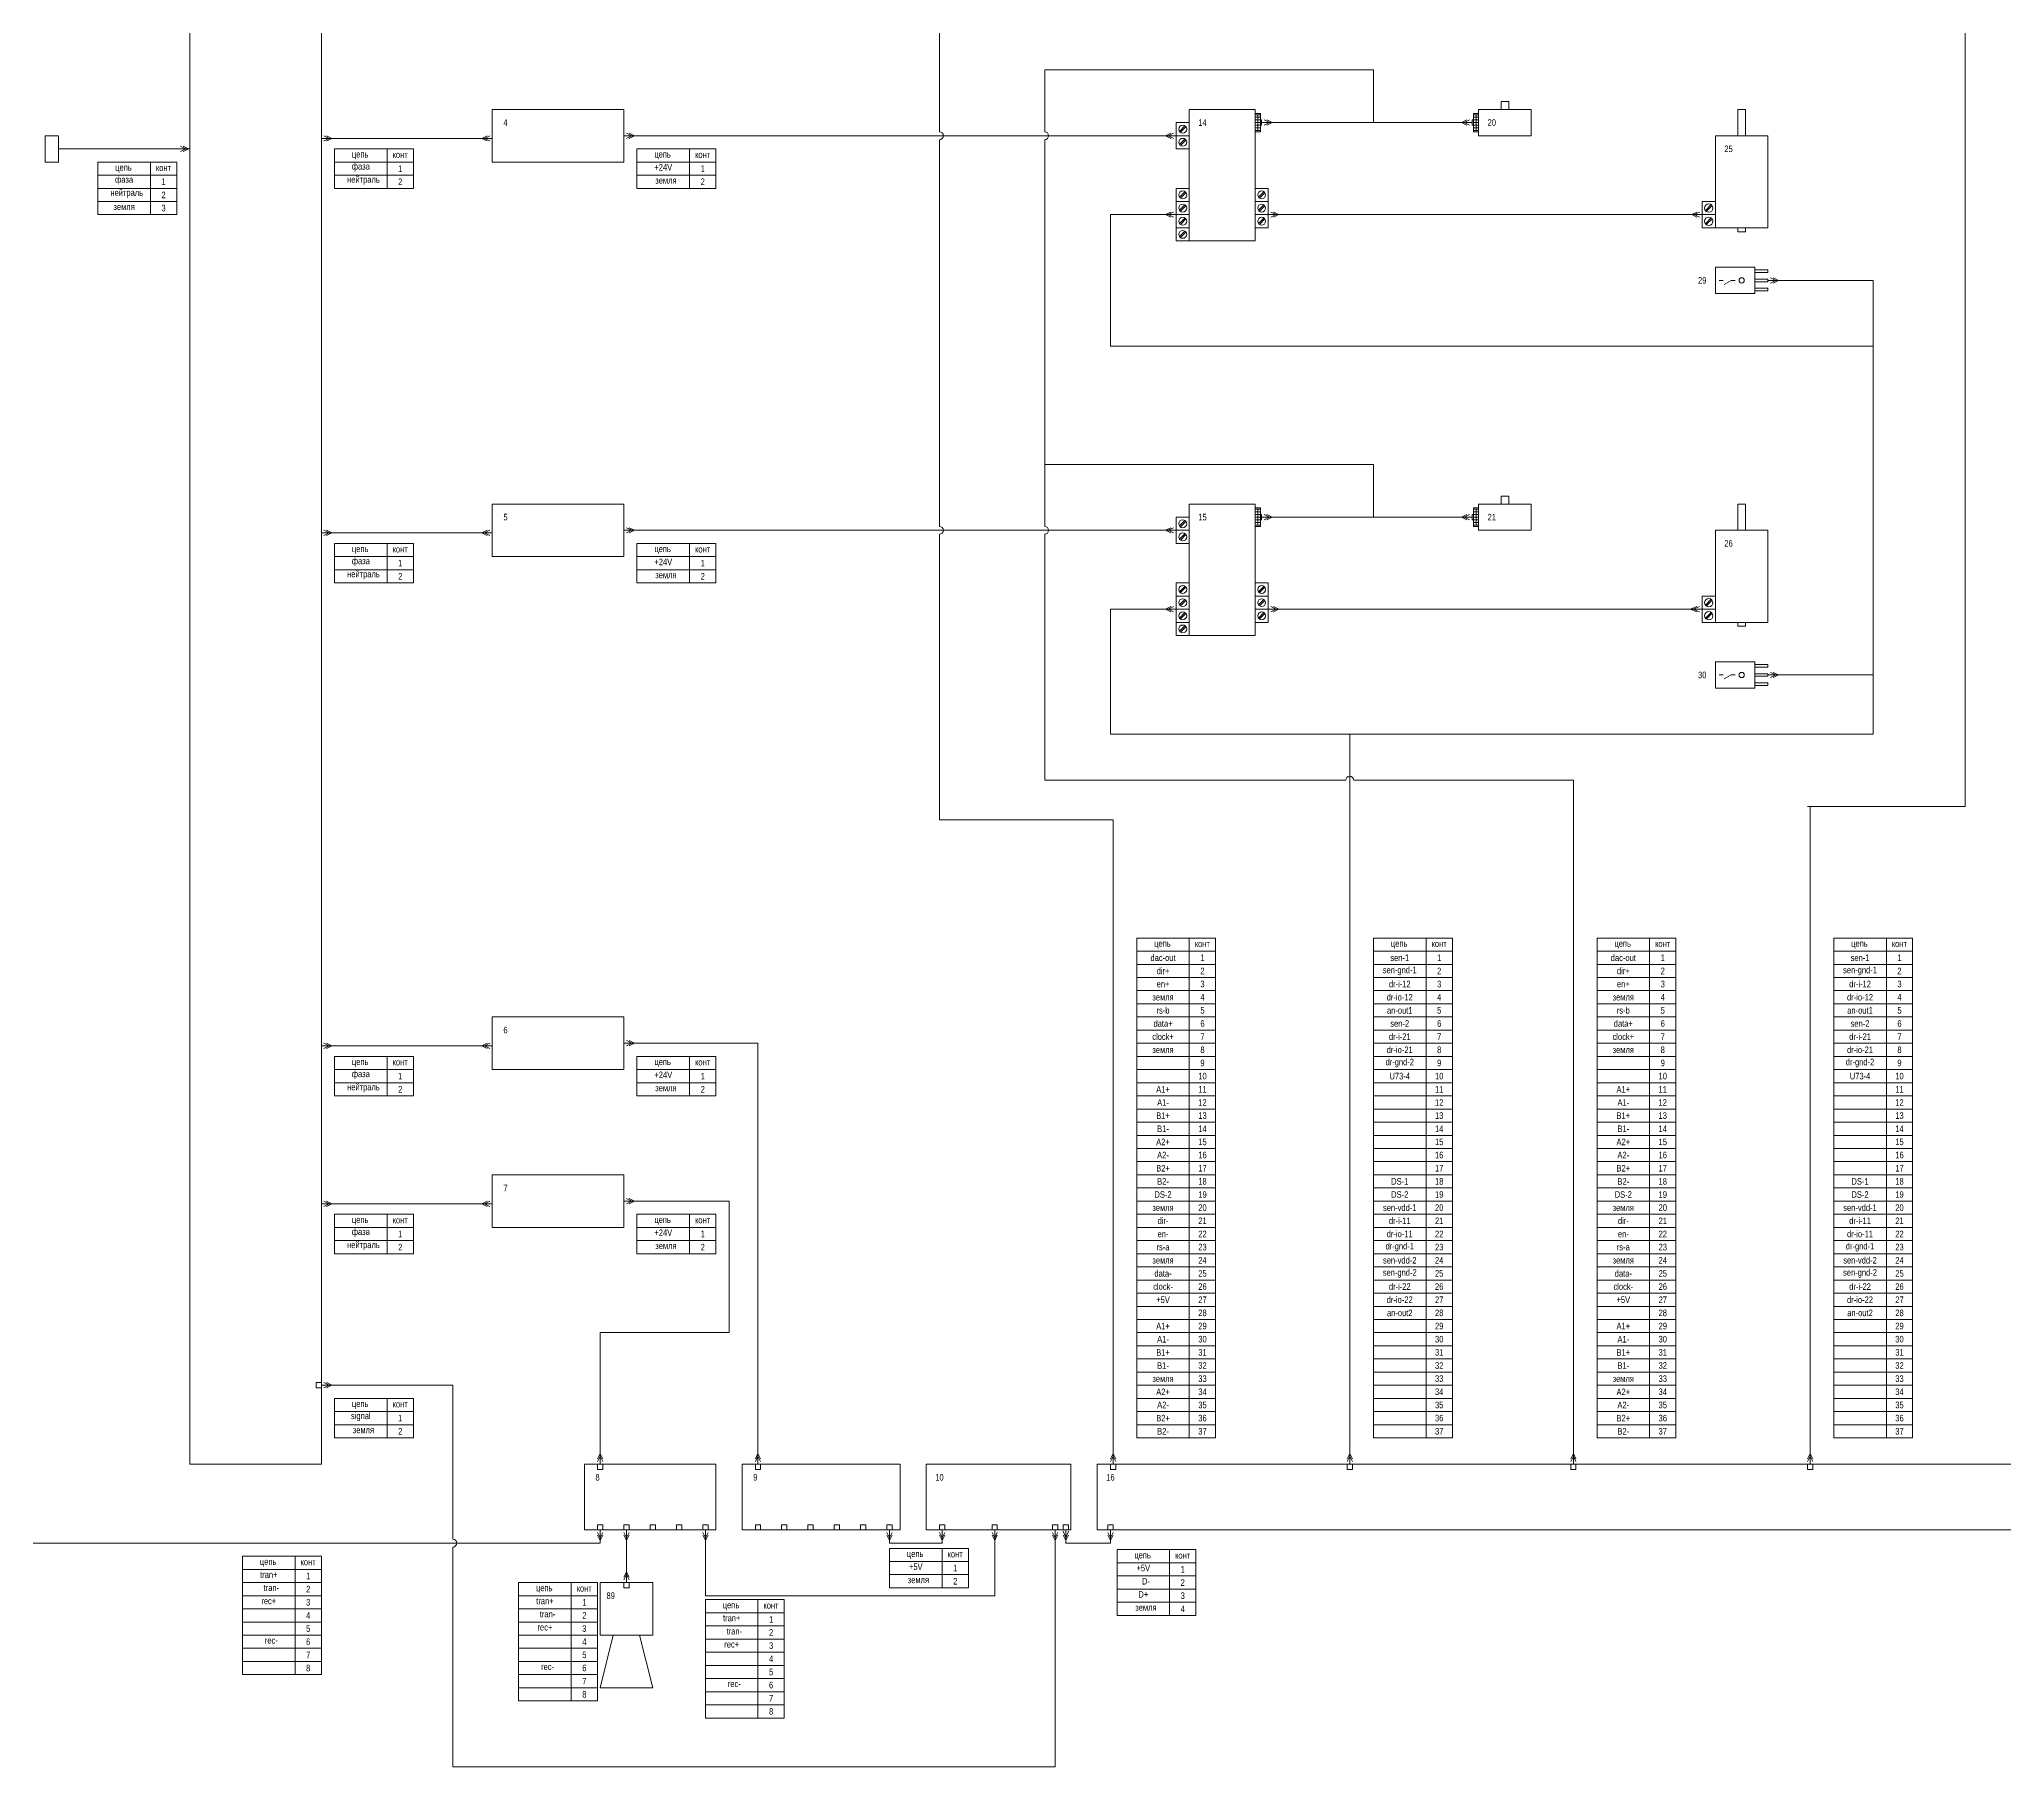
# Model space of a CAD drawing. Header units: millimetres. Extents: x -1553 to 3050, y 170 to 2500.
# Drawn here: x -14 to 1480, y 170 to 1483 of the extents above; entities that cross this region are included whole.
import ezdxf

# ---------------------------------------------------------------- set-up
doc = ezdxf.new("R2010")
doc.units = ezdxf.units.MM
doc.linetypes.add('DASHEDX2', pattern=[38.1, 25.4, -12.7])
doc.layers.add('drawing', color=7, linetype='CONTINUOUS', lineweight=0)
doc.layers.add('helper', color=2, linetype='DASHEDX2', lineweight=0)
doc.styles.get("Standard").update_dxf_attribs({"font": 'txt', "width": 0.75})

# ---------------------------------------------------------------- blocks, each defined once
blk = doc.blocks.new('motor-dc')
at = {"layer": 'drawing'}
for p, q in [((-3, 70), (-3, 90)), ((-3, 90), (3, 90)), ((3, 90), (3, 70)), ((20, 70), (-20, 70)), ((-20, 70), (-20, 0)), ((20, 0), (20, 70)), ((-20, 20), (-30, 20)), ((-30, 20), (-30, 0)), ((-23.1, 17.6), (-27.6, 13.1)), ((-26.9, 12.4), (-22.4, 16.9)), ((-30, 10), (-20, 10)), ((-30, 0), (-20, 0)), ((-23.1, 7.6), (-27.6, 3.1)), ((-26.9, 2.4), (-22.4, 6.9)), ((-20, 0), (20, 0)), ((-3, 0), (-3, -3)), ((3, -3), (3, 0)), ((-3, -3), (3, -3))]:
    blk.add_line(p, q, dxfattribs=at)
for centre in [(-25, 15), (-25, 5)]:
    blk.add_circle(centre, 3.16, dxfattribs=at)
blk = doc.blocks.new('drive-escon-50-5')
at = {"layer": 'drawing'}
for p, q in [((-60, 80), (-60, 90)), ((-60, 90), (-50, 90)), ((-50, 100), (0, 100)), ((-50, 0), (-50, 100)), ((0, 100), (0, 0)), ((0, 97), (4, 97)), ((0, 83), (0, 97)), ((0, 96), (4, 96)), ((4, 94), (0, 94)), ((0, 92), (4, 92)), ((4, 90), (0, 90)), ((2, 84), (2, 96)), ((4, 97), (4, 83)), ((5, 92), (4, 92)), ((5, 88), (5, 92)), ((-60, 70), (-60, 80)), ((-60, 80), (-50, 80)), ((-53.3, 87.4), (-57.4, 83.3)), ((-53.3, 77.4), (-57.4, 73.3)), ((-56.7, 82.6), (-52.6, 86.7)), ((-56.7, 72.6), (-52.6, 76.7)), ((0, 88), (4, 88)), ((4, 86), (0, 86)), ((0, 84), (4, 84)), ((4, 83), (0, 83)), ((4, 88), (5, 88)), ((-50, 70), (-60, 70)), ((-50, 40), (-60, 40)), ((-60, 30), (-60, 40)), ((-60, 20), (-60, 30)), ((-60, 30), (-50, 30)), ((-53.3, 37.4), (-57.4, 33.3)), ((-56.7, 32.6), (-52.6, 36.7)), ((0, 40), (10, 40)), ((0, 30), (10, 30)), ((6.7, 37.4), (2.6, 33.3)), ((3.3, 32.6), (7.4, 36.7)), ((10, 40), (10, 30)), ((10, 30), (10, 20)), ((-50, 20), (-60, 20)), ((-60, 10), (-60, 20)), ((-53.3, 27.4), (-57.4, 23.3)), ((-53.3, 17.4), (-57.4, 13.3)), ((-56.7, 22.6), (-52.6, 26.7)), ((-56.7, 12.6), (-52.6, 16.7)), ((10, 20), (0, 20)), ((6.7, 27.4), (2.6, 23.3)), ((6.7, 17.4), (2.6, 13.3)), ((3.3, 22.6), (7.4, 26.7)), ((3.3, 12.6), (7.4, 16.7)), ((10, 20), (10, 10)), ((-60, 0), (-60, 10)), ((-60, 10), (-50, 10)), ((-50, 0), (-60, 0)), ((-53.3, 7.4), (-57.4, 3.3)), ((-56.7, 2.6), (-52.6, 6.7)), ((0, 0), (-50, 0)), ((10, 10), (0, 10))]:
    blk.add_line(p, q, dxfattribs=at)
for centre in [(-55, 85), (-55, 75), (-55, 35), (5, 35), (-55, 25), (-55, 15), (5, 25), (5, 15), (-55, 5)]:
    blk.add_circle(centre, 3, dxfattribs=at)
blk = doc.blocks.new('encoder')
at = {"layer": 'drawing'}
for p, q in [((-24, 15), (-24, 17)), ((-24, 17), (-20, 17)), ((-24, 16), (-20, 16)), ((-24, 3), (-24, 15)), ((-22, 16), (-22, 4)), ((-20, 0), (-20, 20)), ((-20, 20), (20, 20)), ((-20, 17), (-20, 15)), ((-20, 15), (-20, 3)), ((-3, 20), (-3, 26)), ((-3, 26), (3, 26)), ((3, 26), (3, 20)), ((20, 20), (20, 0)), ((-24, 12), (-25, 12)), ((-25, 12), (-25, 8)), ((-25, 8), (-24, 8)), ((-24, 14), (-20, 14)), ((-24, 12), (-20, 12)), ((-20, 10), (-24, 10)), ((-24, 8), (-20, 8)), ((-20, 6), (-24, 6)), ((-20, 4), (-24, 4)), ((-20, 3), (-24, 3)), ((20, 0), (-20, 0))]:
    blk.add_line(p, q, dxfattribs=at)
blk = doc.blocks.new('end-inductive-sensor')
at = {"layer": 'drawing'}
for p, q in [((-10, 6), (-10, 8)), ((-10, 8), (0, 8)), ((0, 6), (-10, 6)), ((-10, -1), (-10, 1)), ((-10, 1), (0, 1)), ((0, -10), (0, 10)), ((0, 10), (30, 10)), ((15, 0), (18, 0)), ((18, 0), (23.2, 3)), ((24, 0), (27, 0)), ((30, 10), (30, -10)), ((0, -1), (-10, -1)), ((0, -6), (-10, -6)), ((-10, -6), (-10, -7)), ((-10, -7), (-10, -8)), ((-10, -8), (0, -8)), ((30, -10), (0, -10))]:
    blk.add_line(p, q, dxfattribs=at)
blk.add_circle((10, 0), 2, dxfattribs=at)

msp = doc.modelspace()

# ---------------------------------------------------------------- linework, layer by layer
at = {"layer": 'drawing'}
for p, q in [((100, 400), (100, 2500)), ((200, 2500), (200, 400)), ((1450, 900), (1450, 1900)), ((670, 1413), (670, 1707)), ((750, 1413), (750, 1460)), ((750, 1460), (1000, 1460)), ((1000, 1460), (1000, 1420)), ((330, 1430), (430, 1430)), ((330, 1390), (330, 1430)), ((430, 1430), (430, 1390)), ((915, 1420), (1075, 1420)), ((917, 1422), (921, 1420)), ((921, 1420), (917, 1418)), ((923, 1420), (919, 1422)), ((919, 1418), (923, 1420)), ((1067, 1420), (1071, 1422)), ((1071, 1418), (1067, 1420)), ((1073, 1422), (1069, 1420)), ((1069, 1420), (1073, 1418)), ((-10, 1400), (-10, 1410)), ((-10, 1410), (0, 1410)), ((0, 1410), (0, 1390)), ((200, 1408), (270, 1408)), ((202, 1410), (206, 1408)), ((206, 1408), (202, 1406)), ((204, 1410), (208, 1408)), ((208, 1408), (204, 1406)), ((270, 1408), (330, 1408)), ((322, 1408), (326, 1410)), ((326, 1406), (322, 1408)), ((328, 1410), (324, 1408)), ((324, 1408), (328, 1406)), ((450, 1410), (430, 1410)), ((432, 1412), (436, 1410)), ((436, 1410), (432, 1408)), ((438, 1410), (434, 1412)), ((434, 1408), (438, 1410)), ((850, 1410), (450, 1410)), ((670, 1113), (670, 1407)), ((750, 1160), (750, 1407)), ((842, 1410), (846, 1412)), ((846, 1408), (842, 1410)), ((848, 1412), (844, 1410)), ((844, 1410), (848, 1408)), ((-10, 1390), (-10, 1400)), ((0, 1390), (-10, 1390)), ((70, 1400), (0, 1400)), ((50, 1390), (30, 1390)), ((30, 1390), (30, 1350)), ((50, 1390), (90, 1390)), ((70, 1400), (100, 1400)), ((70, 1390), (70, 1350)), ((90, 1390), (90, 1350)), ((93, 1402), (97, 1400)), ((97, 1400), (93, 1398)), ((95, 1402), (99, 1400)), ((99, 1400), (95, 1398)), ((230, 1400), (210, 1400)), ((210, 1400), (210, 1370)), ((230, 1390), (210, 1390)), ((230, 1400), (270, 1400)), ((230, 1390), (270, 1390)), ((250, 1400), (250, 1370)), ((270, 1400), (270, 1370)), ((430, 1390), (330, 1390)), ((460, 1400), (440, 1400)), ((440, 1400), (440, 1370)), ((460, 1390), (440, 1390)), ((460, 1400), (500, 1400)), ((460, 1390), (500, 1390)), ((480, 1400), (480, 1370)), ((500, 1400), (500, 1370)), ((50, 1380), (30, 1380)), ((50, 1380), (90, 1380)), ((230, 1380), (210, 1380)), ((230, 1380), (270, 1380)), ((460, 1380), (440, 1380)), ((460, 1380), (500, 1380)), ((50, 1370), (30, 1370)), ((50, 1360), (30, 1360)), ((50, 1370), (90, 1370)), ((50, 1360), (90, 1360)), ((230, 1370), (210, 1370)), ((230, 1370), (270, 1370)), ((460, 1370), (440, 1370)), ((460, 1370), (500, 1370)), ((30, 1350), (50, 1350)), ((50, 1350), (90, 1350)), ((850, 1350), (800, 1350)), ((800, 1350), (800, 1250)), ((846, 1352), (842, 1350)), ((846, 1348), (842, 1350)), ((848, 1352), (844, 1350)), ((844, 1350), (848, 1348)), ((920, 1350), (1250, 1350)), ((922, 1352), (926, 1350)), ((926, 1350), (922, 1348)), ((928, 1350), (924, 1352)), ((924, 1348), (928, 1350)), ((1242, 1350), (1246, 1352)), ((1246, 1348), (1242, 1350)), ((1248, 1352), (1244, 1350)), ((1244, 1350), (1248, 1348)), ((1302, 1302), (1306, 1300)), ((1308, 1300), (1304, 1302)), ((1380, 1300), (1300, 1300)), ((1306, 1300), (1302, 1298)), ((1304, 1298), (1308, 1300)), ((1380, 1000), (1380, 1300)), ((800, 1250), (1380, 1250)), ((750, 1113), (750, 1160)), ((750, 1160), (1000, 1160)), ((1000, 1160), (1000, 1120)), ((330, 1130), (430, 1130)), ((330, 1090), (330, 1130)), ((430, 1130), (430, 1090)), ((917, 1122), (921, 1120)), ((923, 1120), (919, 1122)), ((1071, 1122), (1067, 1120)), ((1073, 1122), (1069, 1120)), ((200, 1108), (270, 1108)), ((202, 1110), (206, 1108)), ((206, 1108), (202, 1106)), ((204, 1110), (208, 1108)), ((208, 1108), (204, 1106)), ((270, 1108), (330, 1108)), ((322, 1108), (326, 1110)), ((326, 1106), (322, 1108)), ((328, 1110), (324, 1108)), ((324, 1108), (328, 1106)), ((450, 1110), (430, 1110)), ((432, 1112), (436, 1110)), ((436, 1110), (432, 1108)), ((434, 1112), (438, 1110)), ((438, 1110), (434, 1108)), ((850, 1110), (450, 1110)), ((670, 890), (670, 1107)), ((750, 920), (750, 1107)), ((846, 1112), (842, 1110)), ((842, 1110), (846, 1108)), ((848, 1112), (844, 1110)), ((844, 1110), (848, 1108)), ((915, 1120), (1075, 1120)), ((921, 1120), (917, 1118)), ((919, 1118), (923, 1120)), ((1067, 1120), (1071, 1118)), ((1069, 1120), (1073, 1118)), ((230, 1100), (210, 1100)), ((210, 1100), (210, 1070)), ((230, 1100), (270, 1100)), ((250, 1100), (250, 1070)), ((270, 1100), (270, 1070)), ((460, 1100), (440, 1100)), ((440, 1100), (440, 1070)), ((460, 1100), (500, 1100)), ((480, 1100), (480, 1070)), ((500, 1100), (500, 1070)), ((230, 1090), (210, 1090)), ((230, 1080), (210, 1080)), ((230, 1090), (270, 1090)), ((230, 1080), (270, 1080)), ((430, 1090), (330, 1090)), ((460, 1090), (440, 1090)), ((460, 1080), (440, 1080)), ((460, 1090), (500, 1090)), ((460, 1080), (500, 1080)), ((230, 1070), (210, 1070)), ((230, 1070), (270, 1070)), ((460, 1070), (440, 1070)), ((460, 1070), (500, 1070)), ((850, 1050), (800, 1050)), ((800, 1050), (800, 955)), ((842, 1050), (846, 1052)), ((846, 1048), (842, 1050)), ((848, 1052), (844, 1050)), ((844, 1050), (848, 1048)), ((920, 1050), (1250, 1050)), ((926, 1050), (922, 1052)), ((922, 1048), (926, 1050)), ((924, 1052), (928, 1050)), ((928, 1050), (924, 1048)), ((1241, 1050), (1246, 1052)), ((1246, 1048), (1241, 1050)), ((1248, 1052), (1243, 1050)), ((1243, 1050), (1248, 1048)), ((1302, 1002), (1306, 1000)), ((1308, 1000), (1304, 1002)), ((1380, 1000), (1300, 1000)), ((1306, 1000), (1302, 998)), ((1304, 998), (1308, 1000)), ((1380, 955), (1380, 1000)), ((800, 955), (982, 955)), ((982, 400), (982, 955)), ((982, 955), (1380, 955)), ((979, 920), (750, 920)), ((1152, 920), (985, 920)), ((1152, 400), (1152, 920)), ((1450, 900), (1330, 900)), ((1332, 400), (1332, 900)), ((802, 890), (670, 890)), ((802, 400), (802, 890)), ((820, 800), (820, 790)), ((840, 800), (820, 800)), ((840, 800), (880, 800)), ((860, 800), (860, 420)), ((880, 800), (880, 420)), ((1000, 800), (1000, 790)), ((1020, 800), (1000, 800)), ((1020, 800), (1060, 800)), ((1040, 800), (1040, 420)), ((1060, 800), (1060, 420)), ((1170, 800), (1170, 790)), ((1190, 800), (1170, 800)), ((1190, 800), (1230, 800)), ((1210, 800), (1210, 420)), ((1230, 800), (1230, 420)), ((1350, 800), (1350, 790)), ((1370, 800), (1350, 800)), ((1370, 800), (1410, 800)), ((1390, 800), (1390, 420)), ((1410, 800), (1410, 420)), ((820, 790), (820, 780)), ((840, 790), (820, 790)), ((820, 780), (820, 770)), ((840, 780), (820, 780)), ((840, 790), (880, 790)), ((840, 780), (880, 780)), ((1000, 790), (1000, 780)), ((1020, 790), (1000, 790)), ((1000, 780), (1000, 770)), ((1020, 780), (1000, 780)), ((1020, 790), (1060, 790)), ((1020, 780), (1060, 780)), ((1170, 790), (1170, 780)), ((1190, 790), (1170, 790)), ((1170, 780), (1170, 770)), ((1190, 780), (1170, 780)), ((1190, 790), (1230, 790)), ((1190, 780), (1230, 780)), ((1350, 790), (1350, 780)), ((1370, 790), (1350, 790)), ((1350, 780), (1350, 770)), ((1370, 780), (1350, 780)), ((1370, 790), (1410, 790)), ((1370, 780), (1410, 780)), ((820, 770), (820, 760)), ((840, 770), (820, 770)), ((840, 770), (880, 770)), ((1000, 770), (1000, 760)), ((1020, 770), (1000, 770)), ((1020, 770), (1060, 770)), ((1170, 770), (1170, 760)), ((1190, 770), (1170, 770)), ((1190, 770), (1230, 770)), ((1350, 770), (1350, 760)), ((1370, 770), (1350, 770)), ((1370, 770), (1410, 770)), ((820, 760), (820, 750)), ((840, 760), (820, 760)), ((820, 750), (820, 740)), ((840, 750), (820, 750)), ((840, 760), (880, 760)), ((840, 750), (880, 750)), ((1000, 760), (1000, 750)), ((1020, 760), (1000, 760)), ((1000, 750), (1000, 740)), ((1020, 750), (1000, 750)), ((1020, 760), (1060, 760)), ((1020, 750), (1060, 750)), ((1170, 760), (1170, 750)), ((1190, 760), (1170, 760)), ((1170, 750), (1170, 740)), ((1190, 750), (1170, 750)), ((1190, 760), (1230, 760)), ((1190, 750), (1230, 750)), ((1350, 760), (1350, 750)), ((1370, 760), (1350, 760)), ((1350, 750), (1350, 740)), ((1370, 750), (1350, 750)), ((1370, 760), (1410, 760)), ((1370, 750), (1410, 750)), ((330, 740), (430, 740)), ((330, 700), (330, 740)), ((430, 740), (430, 700)), ((820, 740), (820, 730)), ((840, 740), (820, 740)), ((840, 740), (880, 740)), ((1000, 740), (1000, 730)), ((1020, 740), (1000, 740)), ((1020, 740), (1060, 740)), ((1170, 740), (1170, 730)), ((1190, 740), (1170, 740)), ((1190, 740), (1230, 740)), ((1350, 740), (1350, 730)), ((1370, 740), (1350, 740)), ((1370, 740), (1410, 740)), ((200, 718), (270, 718)), ((202, 720), (206, 718)), ((206, 718), (202, 716)), ((204, 720), (208, 718)), ((208, 718), (204, 716)), ((270, 718), (330, 718)), ((322, 718), (326, 720)), ((326, 716), (322, 718)), ((328, 720), (324, 718)), ((324, 718), (328, 716)), ((430, 720), (520, 720)), ((432, 722), (436, 720)), ((432, 718), (436, 720)), ((434, 722), (438, 720)), ((438, 720), (434, 718)), ((532, 720), (520, 720)), ((532, 400), (532, 720)), ((820, 730), (820, 720)), ((840, 730), (820, 730)), ((820, 720), (820, 710)), ((840, 720), (820, 720)), ((840, 730), (880, 730)), ((840, 720), (880, 720)), ((1000, 730), (1000, 720)), ((1020, 730), (1000, 730)), ((1000, 720), (1000, 710)), ((1020, 720), (1000, 720)), ((1020, 730), (1060, 730)), ((1020, 720), (1060, 720)), ((1170, 730), (1170, 720)), ((1190, 730), (1170, 730)), ((1170, 720), (1170, 710)), ((1190, 720), (1170, 720)), ((1190, 730), (1230, 730)), ((1190, 720), (1230, 720)), ((1350, 730), (1350, 720)), ((1370, 730), (1350, 730)), ((1350, 720), (1350, 710)), ((1370, 720), (1350, 720)), ((1370, 730), (1410, 730)), ((1370, 720), (1410, 720)), ((230, 710), (210, 710)), ((210, 710), (210, 680)), ((230, 710), (270, 710)), ((250, 710), (250, 680)), ((270, 710), (270, 680)), ((460, 710), (440, 710)), ((440, 710), (440, 680)), ((460, 710), (500, 710)), ((480, 710), (480, 680)), ((500, 710), (500, 680)), ((820, 710), (820, 700)), ((840, 710), (820, 710)), ((840, 710), (880, 710)), ((1000, 710), (1000, 700)), ((1020, 710), (1000, 710)), ((1020, 710), (1060, 710)), ((1170, 710), (1170, 700)), ((1190, 710), (1170, 710)), ((1190, 710), (1230, 710)), ((1350, 710), (1350, 700)), ((1370, 710), (1350, 710)), ((1370, 710), (1410, 710)), ((230, 700), (210, 700)), ((230, 690), (210, 690)), ((230, 700), (270, 700)), ((230, 690), (270, 690)), ((430, 700), (330, 700)), ((460, 700), (440, 700)), ((460, 690), (440, 690)), ((460, 700), (500, 700)), ((460, 690), (500, 690)), ((820, 700), (820, 690)), ((840, 700), (820, 700)), ((820, 690), (820, 680)), ((840, 690), (820, 690)), ((840, 700), (880, 700)), ((840, 690), (880, 690)), ((1000, 700), (1000, 690)), ((1020, 700), (1000, 700)), ((1000, 690), (1000, 680)), ((1020, 690), (1000, 690)), ((1020, 700), (1060, 700)), ((1020, 690), (1060, 690)), ((1170, 700), (1170, 690)), ((1190, 700), (1170, 700)), ((1170, 690), (1170, 680)), ((1190, 690), (1170, 690)), ((1190, 700), (1230, 700)), ((1190, 690), (1230, 690)), ((1350, 700), (1350, 690)), ((1370, 700), (1350, 700)), ((1350, 690), (1350, 680)), ((1370, 690), (1350, 690)), ((1370, 700), (1410, 700)), ((1370, 690), (1410, 690)), ((230, 680), (210, 680)), ((230, 680), (270, 680)), ((460, 680), (440, 680)), ((460, 680), (500, 680)), ((820, 680), (820, 670)), ((840, 680), (820, 680)), ((840, 680), (880, 680)), ((1000, 680), (1000, 670)), ((1020, 680), (1000, 680)), ((1020, 680), (1060, 680)), ((1170, 680), (1170, 670)), ((1190, 680), (1170, 680)), ((1190, 680), (1230, 680)), ((1350, 680), (1350, 670)), ((1370, 680), (1350, 680)), ((1370, 680), (1410, 680)), ((820, 670), (820, 660)), ((840, 670), (820, 670)), ((820, 660), (820, 650)), ((840, 660), (820, 660)), ((840, 670), (880, 670)), ((840, 660), (880, 660)), ((1000, 670), (1000, 660)), ((1020, 670), (1000, 670)), ((1000, 660), (1000, 650)), ((1020, 660), (1000, 660)), ((1020, 670), (1060, 670)), ((1020, 660), (1060, 660)), ((1170, 670), (1170, 660)), ((1190, 670), (1170, 670)), ((1170, 660), (1170, 650)), ((1190, 660), (1170, 660)), ((1190, 670), (1230, 670)), ((1190, 660), (1230, 660)), ((1350, 670), (1350, 660)), ((1370, 670), (1350, 670)), ((1350, 660), (1350, 650)), ((1370, 660), (1350, 660)), ((1370, 670), (1410, 670)), ((1370, 660), (1410, 660)), ((820, 650), (820, 640)), ((840, 650), (820, 650)), ((840, 650), (880, 650)), ((1000, 650), (1000, 640)), ((1020, 650), (1000, 650)), ((1020, 650), (1060, 650)), ((1170, 650), (1170, 640)), ((1190, 650), (1170, 650)), ((1190, 650), (1230, 650)), ((1350, 650), (1350, 640)), ((1370, 650), (1350, 650)), ((1370, 650), (1410, 650)), ((820, 640), (820, 630)), ((840, 640), (820, 640)), ((820, 630), (820, 620)), ((840, 630), (820, 630)), ((840, 640), (880, 640)), ((840, 630), (880, 630)), ((1000, 640), (1000, 630)), ((1020, 640), (1000, 640)), ((1000, 630), (1000, 620)), ((1020, 630), (1000, 630)), ((1020, 640), (1060, 640)), ((1020, 630), (1060, 630)), ((1170, 640), (1170, 630)), ((1190, 640), (1170, 640)), ((1170, 630), (1170, 620)), ((1190, 630), (1170, 630)), ((1190, 640), (1230, 640)), ((1190, 630), (1230, 630)), ((1350, 640), (1350, 630)), ((1370, 640), (1350, 640)), ((1350, 630), (1350, 620)), ((1370, 630), (1350, 630)), ((1370, 640), (1410, 640)), ((1370, 630), (1410, 630)), ((330, 620), (430, 620)), ((330, 580), (330, 620)), ((430, 620), (430, 580)), ((820, 620), (820, 610)), ((840, 620), (820, 620)), ((840, 620), (880, 620)), ((1000, 620), (1000, 610)), ((1020, 620), (1000, 620)), ((1020, 620), (1060, 620)), ((1170, 620), (1170, 610)), ((1190, 620), (1170, 620)), ((1190, 620), (1230, 620)), ((1350, 620), (1350, 610)), ((1370, 620), (1350, 620)), ((1370, 620), (1410, 620)), ((200, 598), (270, 598)), ((202, 600), (206, 598)), ((206, 598), (202, 596)), ((204, 600), (208, 598)), ((208, 598), (204, 596)), ((270, 598), (330, 598)), ((322, 598), (326, 600)), ((326, 596), (322, 598)), ((328, 600), (324, 598)), ((324, 598), (328, 596)), ((430, 600), (510, 600)), ((432, 602), (436, 600)), ((436, 600), (432, 598)), ((438, 600), (434, 602)), ((434, 598), (438, 600)), ((510, 500), (510, 600)), ((820, 610), (820, 600)), ((840, 610), (820, 610)), ((820, 600), (820, 590)), ((840, 600), (820, 600)), ((840, 610), (880, 610)), ((840, 600), (880, 600)), ((1000, 610), (1000, 600)), ((1020, 610), (1000, 610)), ((1000, 600), (1000, 590)), ((1020, 600), (1000, 600)), ((1020, 610), (1060, 610)), ((1020, 600), (1060, 600)), ((1170, 610), (1170, 600)), ((1190, 610), (1170, 610)), ((1170, 600), (1170, 590)), ((1190, 600), (1170, 600)), ((1190, 610), (1230, 610)), ((1190, 600), (1230, 600)), ((1350, 610), (1350, 600)), ((1370, 610), (1350, 610)), ((1350, 600), (1350, 590)), ((1370, 600), (1350, 600)), ((1370, 610), (1410, 610)), ((1370, 600), (1410, 600)), ((230, 590), (210, 590)), ((210, 590), (210, 560)), ((230, 590), (270, 590)), ((250, 590), (250, 560)), ((270, 590), (270, 560)), ((460, 590), (440, 590)), ((440, 590), (440, 560)), ((460, 590), (500, 590)), ((480, 590), (480, 560)), ((500, 590), (500, 560)), ((820, 590), (820, 580)), ((840, 590), (820, 590)), ((840, 590), (880, 590)), ((1000, 590), (1000, 580)), ((1020, 590), (1000, 590)), ((1020, 590), (1060, 590)), ((1170, 590), (1170, 580)), ((1190, 590), (1170, 590)), ((1190, 590), (1230, 590)), ((1350, 590), (1350, 580)), ((1370, 590), (1350, 590)), ((1370, 590), (1410, 590)), ((230, 580), (210, 580)), ((230, 570), (210, 570)), ((230, 580), (270, 580)), ((230, 570), (270, 570)), ((430, 580), (330, 580)), ((460, 580), (440, 580)), ((460, 570), (440, 570)), ((460, 580), (500, 580)), ((460, 570), (500, 570)), ((820, 580), (820, 570)), ((840, 580), (820, 580)), ((820, 570), (820, 560)), ((840, 570), (820, 570)), ((840, 580), (880, 580)), ((840, 570), (880, 570)), ((1000, 580), (1000, 570)), ((1020, 580), (1000, 580)), ((1000, 570), (1000, 560)), ((1020, 570), (1000, 570)), ((1020, 580), (1060, 580)), ((1020, 570), (1060, 570)), ((1170, 580), (1170, 570)), ((1190, 580), (1170, 580)), ((1170, 570), (1170, 560)), ((1190, 570), (1170, 570)), ((1190, 580), (1230, 580)), ((1190, 570), (1230, 570)), ((1350, 580), (1350, 570)), ((1370, 580), (1350, 580)), ((1350, 570), (1350, 560)), ((1370, 570), (1350, 570)), ((1370, 580), (1410, 580)), ((1370, 570), (1410, 570)), ((230, 560), (210, 560)), ((230, 560), (270, 560)), ((460, 560), (440, 560)), ((460, 560), (500, 560)), ((820, 560), (820, 550)), ((840, 560), (820, 560)), ((840, 560), (880, 560)), ((1000, 560), (1000, 550)), ((1020, 560), (1000, 560)), ((1020, 560), (1060, 560)), ((1170, 560), (1170, 550)), ((1190, 560), (1170, 560)), ((1190, 560), (1230, 560)), ((1350, 560), (1350, 550)), ((1370, 560), (1350, 560)), ((1370, 560), (1410, 560)), ((820, 550), (820, 540)), ((840, 550), (820, 550)), ((820, 540), (820, 530)), ((840, 540), (820, 540)), ((840, 550), (880, 550)), ((880, 540), (840, 540)), ((1000, 550), (1000, 540)), ((1020, 550), (1000, 550)), ((1000, 540), (1000, 530)), ((1020, 540), (1000, 540)), ((1020, 550), (1060, 550)), ((1060, 540), (1020, 540)), ((1170, 550), (1170, 540)), ((1190, 550), (1170, 550)), ((1170, 540), (1170, 530)), ((1190, 540), (1170, 540)), ((1190, 550), (1230, 550)), ((1230, 540), (1190, 540)), ((1350, 550), (1350, 540)), ((1370, 550), (1350, 550)), ((1350, 540), (1350, 530)), ((1370, 540), (1350, 540)), ((1370, 550), (1410, 550)), ((1410, 540), (1370, 540)), ((820, 530), (820, 520)), ((840, 530), (820, 530)), ((840, 530), (880, 530)), ((1000, 530), (1000, 520)), ((1020, 530), (1000, 530)), ((1020, 530), (1060, 530)), ((1170, 530), (1170, 520)), ((1190, 530), (1170, 530)), ((1190, 530), (1230, 530)), ((1350, 530), (1350, 520)), ((1370, 530), (1350, 530)), ((1370, 530), (1410, 530)), ((820, 520), (820, 510)), ((840, 520), (820, 520)), ((820, 510), (820, 500)), ((840, 510), (820, 510)), ((880, 520), (840, 520)), ((840, 510), (880, 510)), ((1000, 520), (1000, 510)), ((1020, 520), (1000, 520)), ((1000, 510), (1000, 500)), ((1020, 510), (1000, 510)), ((1060, 520), (1020, 520)), ((1020, 510), (1060, 510)), ((1170, 520), (1170, 510)), ((1190, 520), (1170, 520)), ((1170, 510), (1170, 500)), ((1190, 510), (1170, 510)), ((1230, 520), (1190, 520)), ((1190, 510), (1230, 510)), ((1350, 520), (1350, 510)), ((1370, 520), (1350, 520)), ((1350, 510), (1350, 500)), ((1370, 510), (1350, 510)), ((1410, 520), (1370, 520)), ((1370, 510), (1410, 510)), ((412, 500), (412, 400)), ((412, 500), (510, 500)), ((820, 500), (820, 490)), ((840, 500), (820, 500)), ((880, 500), (840, 500)), ((1000, 500), (1000, 490)), ((1020, 500), (1000, 500)), ((1060, 500), (1020, 500)), ((1170, 500), (1170, 490)), ((1190, 500), (1170, 500)), ((1230, 500), (1190, 500)), ((1350, 500), (1350, 490)), ((1370, 500), (1350, 500)), ((1410, 500), (1370, 500)), ((820, 490), (820, 480)), ((840, 490), (820, 490)), ((820, 480), (820, 470)), ((840, 480), (820, 480)), ((840, 490), (880, 490)), ((840, 480), (880, 480)), ((1000, 490), (1000, 480)), ((1020, 490), (1000, 490)), ((1000, 480), (1000, 470)), ((1020, 480), (1000, 480)), ((1020, 490), (1060, 490)), ((1020, 480), (1060, 480)), ((1170, 490), (1170, 480)), ((1190, 490), (1170, 490)), ((1170, 480), (1170, 470)), ((1190, 480), (1170, 480)), ((1190, 490), (1230, 490)), ((1190, 480), (1230, 480)), ((1350, 490), (1350, 480)), ((1370, 490), (1350, 490)), ((1350, 480), (1350, 470)), ((1370, 480), (1350, 480)), ((1370, 490), (1410, 490)), ((1370, 480), (1410, 480)), ((820, 470), (820, 460)), ((840, 470), (820, 470)), ((880, 470), (840, 470)), ((1000, 470), (1000, 460)), ((1020, 470), (1000, 470)), ((1060, 470), (1020, 470)), ((1170, 470), (1170, 460)), ((1190, 470), (1170, 470)), ((1230, 470), (1190, 470)), ((1350, 470), (1350, 460)), ((1370, 470), (1350, 470)), ((1410, 470), (1370, 470)), ((196, 458), (196, 462)), ((196, 462), (200, 462)), ((200, 458), (196, 458)), ((300, 460), (200, 460)), ((202, 462), (206, 460)), ((206, 460), (202, 458)), ((204, 462), (208, 460)), ((208, 460), (204, 458)), ((230, 450), (210, 450)), ((210, 450), (210, 420)), ((230, 450), (270, 450)), ((250, 450), (250, 420)), ((270, 450), (270, 420)), ((300, 343), (300, 460)), ((820, 460), (820, 450)), ((840, 460), (820, 460)), ((820, 450), (820, 440)), ((840, 450), (820, 450)), ((840, 460), (880, 460)), ((880, 450), (840, 450)), ((1000, 460), (1000, 450)), ((1020, 460), (1000, 460)), ((1000, 450), (1000, 440)), ((1020, 450), (1000, 450)), ((1020, 460), (1060, 460)), ((1060, 450), (1020, 450)), ((1170, 460), (1170, 450)), ((1190, 460), (1170, 460)), ((1170, 450), (1170, 440)), ((1190, 450), (1170, 450)), ((1190, 460), (1230, 460)), ((1230, 450), (1190, 450)), ((1350, 460), (1350, 450)), ((1370, 460), (1350, 460)), ((1350, 450), (1350, 440)), ((1370, 450), (1350, 450)), ((1370, 460), (1410, 460)), ((1410, 450), (1370, 450)), ((230, 440), (210, 440)), ((230, 440), (270, 440)), ((820, 440), (820, 430)), ((840, 440), (820, 440)), ((840, 440), (880, 440)), ((1000, 440), (1000, 430)), ((1020, 440), (1000, 440)), ((1020, 440), (1060, 440)), ((1170, 440), (1170, 430)), ((1190, 440), (1170, 440)), ((1190, 440), (1230, 440)), ((1350, 440), (1350, 430)), ((1370, 440), (1350, 440)), ((1370, 440), (1410, 440)), ((230, 430), (210, 430)), ((230, 420), (210, 420)), ((230, 430), (270, 430)), ((230, 420), (270, 420)), ((820, 430), (820, 420)), ((840, 430), (820, 430)), ((840, 420), (820, 420)), ((880, 430), (840, 430)), ((880, 420), (840, 420)), ((1000, 430), (1000, 420)), ((1020, 430), (1000, 430)), ((1020, 420), (1000, 420)), ((1060, 430), (1020, 430)), ((1060, 420), (1020, 420)), ((1170, 430), (1170, 420)), ((1190, 430), (1170, 430)), ((1190, 420), (1170, 420)), ((1230, 430), (1190, 430)), ((1230, 420), (1190, 420)), ((1350, 430), (1350, 420)), ((1370, 430), (1350, 430)), ((1370, 420), (1350, 420)), ((1410, 430), (1370, 430)), ((1410, 420), (1370, 420)), ((412, 408), (410, 404)), ((410, 402), (412, 406)), ((414, 404), (412, 408)), ((414, 402), (412, 406)), ((530, 404), (532, 408)), ((530, 402), (532, 406)), ((534, 404), (532, 408)), ((532, 406), (534, 402)), ((802, 408), (800, 404)), ((800, 402), (802, 406)), ((804, 404), (802, 408)), ((802, 406), (804, 402)), ((982, 408), (980, 404)), ((980, 402), (982, 406)), ((984, 404), (982, 408)), ((982, 406), (984, 402)), ((1150, 404), (1152, 408)), ((1152, 406), (1150, 402)), ((1152, 408), (1154, 404)), ((1154, 402), (1152, 406)), ((1332, 408), (1330, 404)), ((1330, 402), (1332, 406)), ((1334, 404), (1332, 408)), ((1332, 406), (1334, 402)), ((200, 400), (100, 400)), ((400, 400), (500, 400)), ((400, 350), (400, 400)), ((410, 400), (410, 396)), ((410, 396), (414, 396)), ((414, 396), (414, 400)), ((500, 400), (500, 350)), ((640, 400), (520, 400)), ((520, 400), (520, 350)), ((530, 400), (530, 396)), ((530, 396), (534, 396)), ((534, 396), (534, 400)), ((640, 350), (640, 400)), ((660, 400), (770, 400)), ((660, 350), (660, 400)), ((770, 400), (770, 350)), ((790, 400), (790, 350)), ((790, 400), (2410, 400)), ((800, 396), (800, 400)), ((804, 396), (800, 396)), ((804, 400), (804, 396)), ((980, 396), (980, 400)), ((984, 396), (980, 396)), ((984, 400), (984, 396)), ((1150, 396), (1150, 400)), ((1154, 396), (1150, 396)), ((1154, 400), (1154, 396)), ((1330, 396), (1330, 400)), ((1334, 396), (1330, 396)), ((1334, 400), (1334, 396)), ((500, 350), (400, 350)), ((410, 354), (410, 354)), ((410, 350), (410, 354)), ((410, 354), (414, 354)), ((410, 350), (410, 350)), ((410, 348), (412, 344)), ((410, 346), (412, 342)), ((412, 350), (412, 340)), ((412, 344), (414, 348)), ((412, 342), (414, 346)), ((414, 354), (414, 350)), ((430, 350), (430, 354)), ((430, 354), (434, 354)), ((430, 348), (432, 344)), ((432, 342), (430, 346)), ((432, 350), (432, 310)), ((432, 344), (434, 348)), ((434, 346), (432, 342)), ((434, 354), (434, 350)), ((450, 350), (450, 354)), ((450, 354), (454, 354)), ((454, 354), (454, 350)), ((470, 350), (470, 354)), ((470, 354), (474, 354)), ((474, 354), (474, 350)), ((490, 350), (490, 354)), ((490, 354), (494, 354)), ((490, 348), (492, 344)), ((492, 342), (490, 346)), ((492, 350), (492, 300)), ((492, 344), (494, 348)), ((494, 346), (492, 342)), ((494, 354), (494, 350)), ((520, 350), (640, 350)), ((530, 350), (530, 354)), ((530, 354), (534, 354)), ((534, 354), (534, 350)), ((550, 350), (550, 354)), ((550, 354), (554, 354)), ((554, 354), (554, 350)), ((570, 350), (570, 354)), ((570, 354), (574, 354)), ((574, 354), (574, 350)), ((590, 350), (590, 354)), ((590, 354), (594, 354)), ((594, 354), (594, 350)), ((610, 350), (610, 354)), ((610, 354), (614, 354)), ((614, 354), (614, 350)), ((630, 350), (630, 354)), ((630, 354), (634, 354)), ((630, 348), (632, 344)), ((630, 346), (632, 342)), ((632, 350), (632, 346)), ((632, 344), (634, 348)), ((634, 346), (632, 342)), ((632, 346), (632, 340)), ((634, 354), (634, 350)), ((770, 350), (660, 350)), ((670, 350), (670, 354)), ((670, 354), (674, 354)), ((670, 348), (672, 344)), ((670, 346), (672, 342)), ((672, 346), (672, 350)), ((674, 348), (672, 344)), ((674, 346), (672, 342)), ((672, 340), (672, 346)), ((674, 354), (674, 350)), ((710, 350), (710, 354)), ((710, 354), (714, 354)), ((710, 348), (712, 344)), ((712, 342), (710, 346)), ((712, 300), (712, 350)), ((712, 344), (714, 348)), ((714, 346), (712, 342)), ((714, 354), (714, 350)), ((760, 354), (756, 354)), ((756, 354), (756, 350)), ((756, 348), (758, 344)), ((758, 342), (756, 346)), ((758, 350), (758, 170)), ((758, 344), (760, 348)), ((760, 346), (758, 342)), ((760, 350), (760, 354)), ((768, 354), (764, 354)), ((764, 354), (764, 350)), ((764, 349), (766, 344)), ((766, 342), (764, 346)), ((766, 350), (766, 340)), ((766, 344), (768, 349)), ((768, 346), (766, 342)), ((768, 350), (768, 354)), ((790, 350), (2410, 350)), ((798, 350), (798, 354)), ((798, 354), (802, 354)), ((798, 348), (800, 344)), ((800, 342), (798, 346)), ((800, 340), (800, 350)), ((800, 344), (802, 348)), ((802, 346), (800, 342)), ((802, 354), (802, 350)), ((412, 340), (-100, 340)), ((160, 330), (140, 330)), ((140, 330), (140, 300)), ((160, 330), (200, 330)), ((180, 330), (180, 300)), ((200, 330), (200, 300)), ((300, 170), (300, 337)), ((632, 340), (672, 340)), ((652, 336), (632, 336)), ((632, 336), (632, 306)), ((652, 336), (692, 336)), ((672, 336), (672, 306)), ((692, 336), (692, 306)), ((766, 340), (800, 340)), ((825, 335), (805, 335)), ((805, 335), (805, 305)), ((825, 335), (865, 335)), ((845, 335), (845, 305)), ((865, 335), (865, 305)), ((160, 320), (140, 320)), ((160, 320), (200, 320)), ((430, 314), (432, 318)), ((430, 312), (432, 316)), ((432, 318), (434, 314)), ((432, 316), (434, 312)), ((652, 326), (632, 326)), ((652, 316), (632, 316)), ((652, 326), (692, 326)), ((652, 316), (692, 316)), ((825, 325), (805, 325)), ((825, 315), (805, 315)), ((825, 325), (865, 325)), ((825, 315), (865, 315)), ((160, 310), (140, 310)), ((160, 300), (140, 300)), ((160, 300), (140, 300)), ((140, 300), (140, 280)), ((160, 310), (200, 310)), ((160, 300), (200, 300)), ((160, 300), (200, 300)), ((180, 300), (180, 280)), ((200, 280), (200, 300)), ((370, 310), (350, 310)), ((350, 310), (350, 280)), ((370, 300), (350, 300)), ((370, 310), (410, 310)), ((370, 300), (410, 300)), ((390, 310), (390, 280)), ((410, 310), (410, 280)), ((412, 310), (452, 310)), ((412, 270), (412, 310)), ((430, 310), (430, 306)), ((430, 306), (434, 306)), ((434, 306), (434, 310)), ((452, 310), (452, 270)), ((492, 300), (712, 300)), ((652, 306), (632, 306)), ((652, 306), (692, 306)), ((825, 305), (805, 305)), ((825, 305), (805, 305)), ((805, 305), (805, 285)), ((825, 305), (865, 305)), ((825, 305), (865, 305)), ((845, 305), (845, 285)), ((865, 285), (865, 305)), ((160, 290), (140, 290)), ((140, 290), (140, 260)), ((160, 290), (200, 290)), ((180, 290), (180, 260)), ((200, 290), (200, 260)), ((370, 290), (350, 290)), ((370, 290), (410, 290)), ((512, 297), (492, 297)), ((492, 297), (492, 267)), ((512, 287), (492, 287)), ((512, 297), (552, 297)), ((512, 287), (552, 287)), ((532, 297), (532, 267)), ((552, 297), (552, 267)), ((825, 295), (805, 295)), ((825, 285), (805, 285)), ((825, 295), (865, 295)), ((825, 285), (865, 285)), ((160, 280), (140, 280)), ((160, 270), (140, 270)), ((160, 280), (200, 280)), ((160, 270), (200, 270)), ((370, 280), (350, 280)), ((370, 280), (350, 280)), ((350, 280), (350, 260)), ((370, 270), (350, 270)), ((350, 270), (350, 240)), ((370, 280), (410, 280)), ((370, 280), (410, 280)), ((370, 270), (410, 270)), ((390, 280), (390, 260)), ((390, 270), (390, 240)), ((410, 260), (410, 280)), ((410, 270), (410, 240)), ((452, 270), (412, 270)), ((422, 270), (412, 230)), ((452, 230), (442, 270)), ((512, 277), (492, 277)), ((512, 277), (552, 277)), ((160, 260), (140, 260)), ((160, 260), (140, 260)), ((140, 260), (140, 240)), ((160, 260), (200, 260)), ((160, 260), (200, 260)), ((180, 260), (180, 240)), ((200, 240), (200, 260)), ((370, 260), (350, 260)), ((370, 260), (410, 260)), ((512, 267), (492, 267)), ((512, 267), (492, 267)), ((492, 267), (492, 247)), ((512, 257), (492, 257)), ((492, 257), (492, 227)), ((512, 267), (552, 267)), ((512, 267), (552, 267)), ((512, 257), (552, 257)), ((532, 267), (532, 247)), ((532, 257), (532, 227)), ((552, 247), (552, 267)), ((552, 257), (552, 227)), ((160, 250), (140, 250)), ((160, 240), (140, 240)), ((160, 250), (200, 250)), ((160, 240), (200, 240)), ((370, 250), (350, 250)), ((370, 240), (350, 240)), ((370, 240), (350, 240)), ((350, 240), (350, 220)), ((370, 250), (410, 250)), ((370, 240), (410, 240)), ((370, 240), (410, 240)), ((390, 240), (390, 220)), ((410, 220), (410, 240)), ((512, 247), (492, 247)), ((512, 247), (552, 247)), ((370, 230), (350, 230)), ((370, 230), (410, 230)), ((412, 230), (452, 230)), ((512, 237), (492, 237)), ((512, 227), (492, 227)), ((512, 227), (492, 227)), ((492, 227), (492, 207)), ((512, 237), (552, 237)), ((512, 227), (552, 227)), ((512, 227), (552, 227)), ((532, 227), (532, 207)), ((552, 207), (552, 227)), ((370, 220), (350, 220)), ((370, 220), (410, 220)), ((512, 217), (492, 217)), ((512, 217), (552, 217)), ((512, 207), (492, 207)), ((512, 207), (552, 207)), ((758, 170), (300, 170))]:
    msp.add_line(p, q, dxfattribs=at)
for centre, start, end in [((670, 1410), 270, 90), ((750, 1410), 270, 90), ((670, 1110), 270, 90), ((750, 1110), 270, 90), ((982, 920), 0, 180), ((300, 340), 270, 90)]:
    msp.add_arc(centre, 3, start, end, dxfattribs=at)

# ---------------------------------------------------------------- block references
at = {"layer": 'helper'}
for name, p in [('encoder', (1100, 1410)), ('drive-escon-50-5', (910, 1330)), ('motor-dc', (1280, 1340)), ('encoder', (1100, 1110)), ('drive-escon-50-5', (910, 1030)), ('motor-dc', (1280, 1040))]:
    msp.add_blockref(name, p, dxfattribs=at)
at = {"layer": 'helper', "rotation": 180}
for p in [(1290, 1300), (1290, 1000)]:
    msp.add_blockref('end-inductive-sensor', p, dxfattribs=at)

# ---------------------------------------------------------------- texts
at = {"layer": 'drawing', "char_height": 5, "width": 100, "attachment_point": 5}
for s, insert in [('4', (340, 1420)), ('14', (870, 1420)), ('20', (1090, 1420)), ('цепь', (229.5, 1395.2)), ('конт', (259.9, 1395.6)), ('цепь', (459.5, 1395.2)), ('конт', (489.9, 1395.6)), ('25', (1270, 1400)), ('фаза', (50, 1376)), ('цепь', (49.5, 1385.2)), ('конт', (79.9, 1385.6)), ('1', (80, 1375)), ('нейтраль', (232, 1376)), ('фаза', (230, 1386)), ('2', (260, 1375)), ('1', (260, 1385)), ('+24V', (460, 1386)), ('земля', (462, 1376)), ('2', (490, 1375)), ('1', (490, 1385)), ('нейтраль', (52, 1366)), ('2', (80, 1365)), ('земля', (50, 1356)), ('3', (80, 1355)), ('29', (1250, 1300)), ('5', (340, 1120)), ('15', (870, 1120)), ('21', (1090, 1120)), ('цепь', (229.5, 1095.2)), ('конт', (259.9, 1095.6)), ('цепь', (459.5, 1095.2)), ('конт', (489.9, 1095.6)), ('26', (1270, 1100)), ('нейтраль', (232, 1076)), ('фаза', (230, 1086)), ('2', (260, 1075)), ('1', (260, 1085)), ('+24V', (460, 1086)), ('земля', (462, 1076)), ('2', (490, 1075)), ('1', (490, 1085)), ('30', (1250, 1000)), ('цепь', (839.5, 795.2)), ('конт', (869.9, 795.6)), ('цепь', (1019.5, 795.2)), ('конт', (1049.9, 795.6)), ('цепь', (1189.5, 795.2)), ('конт', (1219.9, 795.6)), ('цепь', (1369.5, 795.2)), ('конт', (1399.9, 795.6)), ('dac-out', (840, 785)), ('dir+', (840, 775)), ('2', (870, 775)), ('1', (870, 785)), ('sen-gnd-1', (1020, 775)), ('sen-1', (1020, 785)), ('2', (1050, 775)), ('1', (1050, 785)), ('dac-out', (1190, 785)), ('dir+', (1190, 775)), ('2', (1220, 775)), ('1', (1220, 785)), ('sen-gnd-1', (1370, 775)), ('sen-1', (1370, 785)), ('2', (1400, 775)), ('1', (1400, 785)), ('en+', (840, 765)), ('3', (870, 765)), ('dr-i-12', (1020, 765)), ('3', (1050, 765)), ('en+', (1190, 765)), ('3', (1220, 765)), ('dr-i-12', (1370, 765)), ('3', (1400, 765)), ('земля', (840, 755)), ('rs-b', (840, 745)), ('4', (870, 755)), ('5', (870, 745)), ('dr-io-12', (1020, 755)), ('an-out1', (1020, 745)), ('4', (1050, 755)), ('5', (1050, 745)), ('земля', (1190, 755)), ('rs-b', (1190, 745)), ('4', (1220, 755)), ('5', (1220, 745)), ('dr-io-12', (1370, 755)), ('an-out1', (1370, 745)), ('4', (1400, 755)), ('5', (1400, 745)), ('6', (340, 730)), ('data+', (840, 735)), ('6', (870, 735)), ('sen-2', (1020, 735)), ('6', (1050, 735)), ('data+', (1190, 735)), ('6', (1220, 735)), ('sen-2', (1370, 735)), ('6', (1400, 735)), ('clock+', (840, 725)), ('8', (870, 715)), ('7', (870, 725)), ('dr-io-21', (1020, 715)), ('dr-i-21', (1020, 725)), ('8', (1050, 715)), ('7', (1050, 725)), ('clock+', (1190, 725)), ('8', (1220, 715)), ('7', (1220, 725)), ('dr-io-21', (1370, 715)), ('dr-i-21', (1370, 725)), ('8', (1400, 715)), ('7', (1400, 725)), ('цепь', (229.5, 705.2)), ('конт', (259.9, 705.6)), ('цепь', (459.5, 705.2)), ('конт', (489.9, 705.6)), ('земля', (840, 715)), ('9', (870, 705)), ('dr-gnd-2', (1020, 705)), ('9', (1050, 705)), ('земля', (1190, 715)), ('9', (1220, 705)), ('dr-gnd-2', (1370, 705)), ('9', (1400, 705)), ('нейтраль', (232, 686)), ('фаза', (230, 696)), ('2', (260, 685)), ('1', (260, 695)), ('+24V', (460, 696)), ('2', (490, 685)), ('1', (490, 695)), ('A1+', (840, 685)), ('10', (870, 695)), ('11', (870, 685)), ('U73-4', (1020, 695)), ('10', (1050, 695)), ('11', (1050, 685)), ('A1+', (1190, 685)), ('10', (1220, 695)), ('11', (1220, 685)), ('U73-4', (1370, 695)), ('10', (1400, 695)), ('11', (1400, 685)), ('земля', (462, 686)), ('A1-', (840, 675)), ('12', (870, 675)), ('12', (1050, 675)), ('A1-', (1190, 675)), ('12', (1220, 675)), ('12', (1400, 675)), ('B1+', (840, 665)), ('13', (870, 665)), ('13', (1050, 665)), ('B1+', (1190, 665)), ('13', (1220, 665)), ('13', (1400, 665)), ('A2+', (840, 645)), ('B1-', (840, 655)), ('14', (870, 655)), ('15', (870, 645)), ('14', (1050, 655)), ('15', (1050, 645)), ('A2+', (1190, 645)), ('B1-', (1190, 655)), ('14', (1220, 655)), ('15', (1220, 645)), ('14', (1400, 655)), ('15', (1400, 645)), ('A2-', (840, 635)), ('16', (870, 635)), ('16', (1050, 635)), ('A2-', (1190, 635)), ('16', (1220, 635)), ('16', (1400, 635)), ('B2+', (840, 625)), ('B2-', (840, 615)), ('17', (870, 625)), ('18', (870, 615)), ('DS-1', (1020, 615)), ('17', (1050, 625)), ('18', (1050, 615)), ('B2+', (1190, 625)), ('B2-', (1190, 615)), ('17', (1220, 625)), ('18', (1220, 615)), ('DS-1', (1370, 615)), ('17', (1400, 625)), ('18', (1400, 615)), ('7', (340, 610)), ('DS-2', (840, 605)), ('19', (870, 605)), ('sen-vdd-1', (1020, 595)), ('DS-2', (1020, 605)), ('19', (1050, 605)), ('DS-2', (1190, 605)), ('19', (1220, 605)), ('sen-vdd-1', (1370, 595)), ('DS-2', (1370, 605)), ('19', (1400, 605)), ('цепь', (229.5, 585.2)), ('конт', (259.9, 585.6)), ('цепь', (459.5, 585.2)), ('конт', (489.9, 585.6)), ('земля', (840, 595)), ('dir-', (840, 585)), ('20', (870, 595)), ('21', (870, 585)), ('dr-i-11', (1020, 585)), ('20', (1050, 595)), ('21', (1050, 585)), ('земля', (1190, 595)), ('dir-', (1190, 585)), ('20', (1220, 595)), ('21', (1220, 585)), ('dr-i-11', (1370, 585)), ('20', (1400, 595)), ('21', (1400, 585)), ('нейтраль', (232, 566)), ('фаза', (230, 576)), ('1', (260, 575)), ('+24V', (460, 576)), ('1', (490, 575)), ('en-', (840, 575)), ('22', (870, 575)), ('dr-gnd-1', (1020, 565)), ('dr-io-11', (1020, 575)), ('22', (1050, 575)), ('en-', (1190, 575)), ('22', (1220, 575)), ('dr-gnd-1', (1370, 565)), ('dr-io-11', (1370, 575)), ('22', (1400, 575)), ('2', (260, 565)), ('земля', (462, 566)), ('2', (490, 565)), ('земля', (840, 555)), ('rs-a', (840, 565)), ('23', (870, 565)), ('24', (870, 555)), ('sen-vdd-2', (1020, 555)), ('23', (1050, 565)), ('24', (1050, 555)), ('земля', (1190, 555)), ('rs-a', (1190, 565)), ('23', (1220, 565)), ('24', (1220, 555)), ('sen-vdd-2', (1370, 555)), ('23', (1400, 565)), ('24', (1400, 555)), ('data-', (840, 545)), ('25', (870, 545)), ('sen-gnd-2', (1020, 545)), ('25', (1050, 545)), ('data-', (1190, 545)), ('25', (1220, 545)), ('sen-gnd-2', (1370, 545)), ('25', (1400, 545)), ('clock-', (840, 535)), ('+5V', (840, 525)), ('26', (870, 535)), ('27', (870, 525)), ('dr-io-22', (1020, 525)), ('dr-i-22', (1020, 535)), ('26', (1050, 535)), ('27', (1050, 525)), ('clock-', (1190, 535)), ('+5V', (1190, 525)), ('26', (1220, 535)), ('27', (1220, 525)), ('dr-io-22', (1370, 525)), ('dr-i-22', (1370, 535)), ('26', (1400, 535)), ('27', (1400, 525)), ('28', (870, 515)), ('an-out2', (1020, 515)), ('28', (1050, 515)), ('28', (1220, 515)), ('an-out2', (1370, 515)), ('28', (1400, 515)), ('A1+', (840, 505)), ('A1-', (840, 495)), ('30', (870, 495)), ('29', (870, 505)), ('30', (1050, 495)), ('29', (1050, 505)), ('A1+', (1190, 505)), ('A1-', (1190, 495)), ('30', (1220, 495)), ('29', (1220, 505)), ('30', (1400, 495)), ('29', (1400, 505)), ('B1+', (840, 485)), ('31', (870, 485)), ('31', (1050, 485)), ('B1+', (1190, 485)), ('31', (1220, 485)), ('31', (1400, 485)), ('земля', (840, 465)), ('B1-', (840, 475)), ('32', (870, 475)), ('33', (870, 465)), ('32', (1050, 475)), ('33', (1050, 465)), ('земля', (1190, 465)), ('B1-', (1190, 475)), ('32', (1220, 475)), ('33', (1220, 465)), ('32', (1400, 475)), ('33', (1400, 465)), ('A2+', (840, 455)), ('34', (870, 455)), ('34', (1050, 455)), ('A2+', (1190, 455)), ('34', (1220, 455)), ('34', (1400, 455)), ('signal', (230, 436)), ('цепь', (229.5, 445.2)), ('конт', (259.9, 445.6)), ('1', (260, 435)), ('B2+', (840, 435)), ('A2-', (840, 445)), ('35', (870, 445)), ('36', (870, 435)), ('35', (1050, 445)), ('36', (1050, 435)), ('B2+', (1190, 435)), ('A2-', (1190, 445)), ('35', (1220, 445)), ('36', (1220, 435)), ('35', (1400, 445)), ('36', (1400, 435)), ('земля', (232, 426)), ('2', (260, 425)), ('B2-', (840, 425)), ('37', (870, 425)), ('37', (1050, 425)), ('B2-', (1190, 425)), ('37', (1220, 425)), ('37', (1400, 425)), ('8', (410, 390)), ('9', (530, 390)), ('10', (670, 390)), ('16', (800, 390)), ('цепь', (651.5, 331.2)), ('конт', (681.9, 331.6)), ('цепь', (824.5, 330.2)), ('конт', (854.9, 330.6)), ('tran+', (160, 316)), ('цепь', (159.5, 325.2)), ('конт', (189.9, 325.6)), ('1', (190, 315)), ('+5V', (652, 322)), ('1', (682, 321)), ('+5V', (825, 321)), ('1', (855, 320)), ('tran-', (162, 306)), ('2', (190, 305)), ('цепь', (369.5, 305.2)), ('конт', (399.9, 305.6)), ('89', (420, 300)), ('земля', (654, 312)), ('2', (682, 311)), ('D+', (825, 301)), ('D-', (827, 311)), ('3', (855, 300)), ('2', (855, 310)), ('rec+', (160, 296)), ('4', (190, 285)), ('3', (190, 295)), ('tran+', (370, 296)), ('tran-', (372, 286)), ('2', (400, 285)), ('1', (400, 295)), ('tran+', (512, 283)), ('цепь', (511.5, 292.2)), ('конт', (541.9, 292.6)), ('1', (542, 282)), ('земля', (827, 291)), ('4', (855, 290)), ('5', (190, 275)), ('rec+', (370, 276)), ('3', (400, 275)), ('tran-', (514, 273)), ('2', (542, 272)), ('rec-', (162, 266)), ('6', (190, 265)), ('7', (190, 255)), ('4', (400, 265)), ('5', (400, 255)), ('rec+', (512, 263)), ('4', (542, 252)), ('3', (542, 262)), ('8', (190, 245)), ('rec-', (372, 246)), ('6', (400, 245)), ('5', (542, 242)), ('8', (400, 225)), ('7', (400, 235)), ('rec-', (514, 233)), ('6', (542, 232)), ('7', (542, 222)), ('8', (542, 212))]:
    msp.add_mtext(s, dxfattribs=dict(at, insert=insert))

doc.saveas('drawing.dxf')
